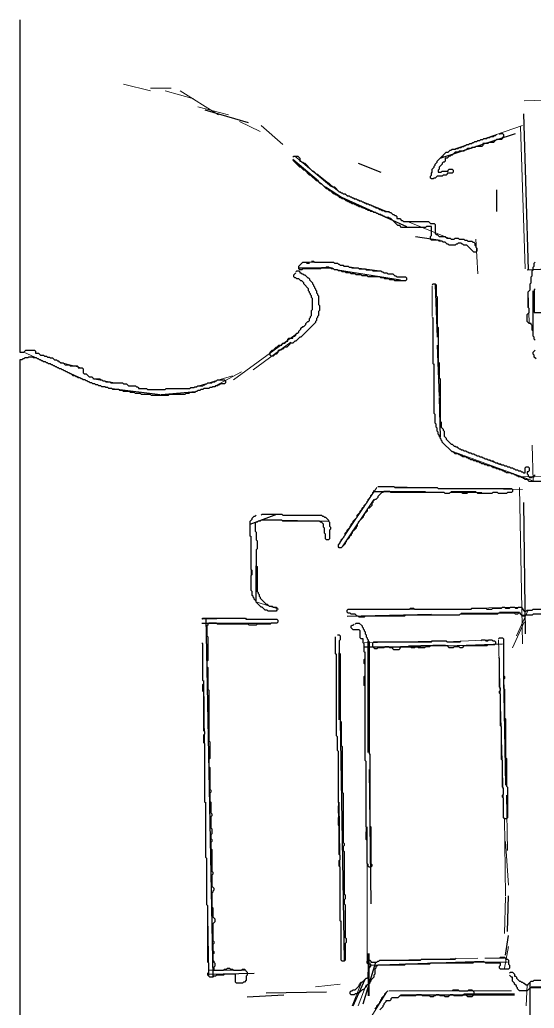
# Model space of a CAD drawing. Header units: metres. Extents: x 0 to 314, y 0 to 386.
# Drawn here: x 0 to 130, y 136.6 to 386.5 of the extents above; entities that cross this region are included whole.
import ezdxf

# ---------------------------------------------------------------- set-up
doc = ezdxf.new("R2010")
doc.units = ezdxf.units.M
for name, color, linetype in [('CUT', 7, 'Continuous'), ('FOLD', 1, 'Continuous'), ('OUTLINE', 3, 'Continuous')]:
    doc.layers.add(name, color=color, linetype=linetype)

msp = doc.modelspace()

# ---------------------------------------------------------------- linework, layer by layer
at = {"layer": 'CUT', "lineweight": 25}
for p, q in [((46.75, 363.75), (57.75, 360.5)), ((127.25, 362.75), (128.5, 323.25)), ((106.25, 351.5), (125.25, 357.75)), ((85.5, 350.25), (91.25, 348)), ((77.25, 344.25), (82.75, 340.75)), ((120.5, 343.5), (120.5, 338)), ((80.5, 342), (97.75, 334.25)), ((100, 331.75), (106.25, 330.75)), ((70.5, 323.75), (79, 323.75)), ((80.25, 323.25), (96.25, 320.75)), ((128.25, 323.25), (133.25, 323.5)), ((105, 319.5), (105.5, 306.25)), ((129.75, 307), (129.75, 318)), ((105.5, 304.25), (106, 291.25)), ((23.25, 293.25), (35.5, 291.75)), ((35.75, 291.75), (44.5, 292.5)), ((106, 291), (106.25, 281)), ((89.5, 267.25), (102.5, 267.25)), ((109, 267.25), (115.25, 267.25)), ((127.25, 264.5), (127.75, 231.25)), ((58.25, 259), (65, 261.5)), ((66.25, 260), (78, 259.75)), ((59.75, 239.5), (59.75, 248.5)), ((47, 235.25), (48.75, 144.75)), ((82.75, 235.75), (104, 236.25)), ((111.5, 236.5), (121, 236.5)), ((121.25, 236.75), (126.25, 236.75)), ((46, 234), (63.5, 234)), ((87, 228), (102.5, 228)), ((88, 201.25), (88, 229.5)), ((98.25, 228.25), (107.5, 228.5)), ((108.25, 228.25), (122, 228.75)), ((80.75, 209.5), (80.75, 226.5)), ((122.25, 220.75), (122.75, 193)), ((81, 209.25), (82, 148.75)), ((88.25, 197), (88.75, 163)), ((123.25, 156), (123.5, 165)), ((122.75, 150), (123.5, 155)), ((86.75, 137.75), (90, 148.25)), ((88.75, 147.5), (117.25, 148.5)), ((47.5, 145.25), (59.25, 145.5)), ((84.25, 137.25), (87.25, 144)), ((129, 127.25), (129, 143.25)), ((57.5, 139.5), (66.75, 140)), ((62.25, 140.5), (77.5, 140.75)), ((96.25, 140), (125, 140)), ((112.25, 140.25), (125, 140.25)), ((129.25, 142), (151.75, 142))]:
    msp.add_line(p, q, dxfattribs=at)
at = {"layer": 'FOLD', "lineweight": 18}
for p, q in [((26.25, 370.25), (33, 368.5)), ((33, 369.25), (38.25, 369.25)), ((36.75, 368.5), (44, 366.5)), ((40.5, 368.5), (50.25, 362.5)), ((127.5, 366), (143.75, 366.5)), ((45, 364.5), (52.75, 362.5)), ((55.5, 360.75), (60.75, 358.25)), ((61, 359.75), (66.5, 355)), ((109, 353.5), (127, 359.75)), ((126.5, 359.5), (127.75, 323.5)), ((69, 351.25), (75.5, 345.75)), ((69.25, 350.75), (78, 343.5)), ((69.5, 352), (78.75, 344.25)), ((75.5, 347.25), (80.75, 343)), ((80.5, 343), (94, 337.5)), ((98, 335.5), (109, 331)), ((115.25, 331), (115.75, 322.25)), ((71.75, 325.25), (79, 325.25)), ((81.75, 324.25), (91, 323)), ((104.25, 319.25), (104.25, 311.5)), ((128.5, 317.5), (128.75, 310)), ((104.5, 300), (104.5, 311.25)), ((54, 295.5), (70.5, 307.5)), ((59, 298), (68.5, 305)), ((1, 302.5), (17.5, 295)), ((9.75, 300), (15.5, 298.5)), ((49.5, 294), (56, 297.5)), ((104.75, 287.25), (104.75, 299.5)), ((18.5, 295.75), (24, 294.75)), ((43, 293.25), (53.75, 296.5)), ((37.25, 293.25), (42.75, 293.25)), ((109, 277.5), (129.5, 270)), ((110.5, 278.25), (121.5, 274)), ((129.5, 279), (129.75, 270)), ((126.5, 271), (146.25, 271.5)), ((80.75, 254), (90.25, 268.25)), ((90.75, 268.5), (101.5, 268.25)), ((112.75, 268), (127, 267.75)), ((126.25, 268.25), (127, 228.75)), ((81.5, 253.25), (89.5, 265.25)), ((111.75, 267), (116.75, 267)), ((67, 261.25), (76, 261.25)), ((58.5, 242.5), (58.5, 256)), ((60, 239.25), (65.5, 237.5)), ((83.25, 237.5), (114.25, 237.5)), ((114.5, 237.75), (126.5, 238)), ((46.25, 235), (56.75, 235.25)), ((57, 235), (64.75, 235)), ((125.5, 230.75), (128.5, 237.25)), ((127, 236), (134.5, 236.5)), ((124.5, 227.75), (127.5, 234.25)), ((87, 229), (107.5, 229.5)), ((107.75, 229.25), (119, 229.75)), ((121, 229.75), (122.25, 188)), ((80, 205.75), (80, 226.25)), ((87.25, 199.5), (87.25, 226.75)), ((46.5, 219.5), (46.75, 195.25)), ((46.75, 195), (46.75, 189)), ((80.5, 194), (80.5, 183.25)), ((123, 190.5), (123.25, 176.5)), ((47, 175), (47, 188.75)), ((80.75, 188.75), (81, 168)), ((87.5, 179.5), (87.5, 187)), ((87.75, 148.25), (87.75, 182.5)), ((122.5, 184.75), (122.75, 165)), ((122.75, 178.75), (123.5, 167.75)), ((81, 167.75), (81, 159)), ((122.5, 155.5), (122.75, 164.75)), ((47.5, 160), (47.75, 144.75)), ((81.25, 158.75), (81.25, 151.75)), ((88, 139.75), (88, 150.5)), ((88.25, 150.5), (88.25, 139.75)), ((122.5, 146.75), (123.5, 152.25)), ((94.75, 148.75), (115.75, 149.25)), ((112.5, 148.25), (123.25, 148.25)), ((117.5, 149.25), (122.5, 149.25)), ((47.75, 146.25), (57, 146.25)), ((74.75, 142), (81, 142.75)), ((84, 137.25), (86.25, 143)), ((85.5, 137.25), (87.5, 142.5)), ((128, 137.25), (128.25, 142.5)), ((83.25, 125.75), (92.75, 140.75)), ((93.25, 141), (124.25, 141))]:
    msp.add_line(p, q, dxfattribs=at)
at = {"layer": 'OUTLINE'}
for points in [[(0, 386.5), (0, 302.5), (1, 302.5), (1.5, 303), (3.75, 303), (4, 302.75), (4, 302.25), (4.75, 302.25), (5.25, 301.75), (6, 301.75), (6.25, 301.5), (6.75, 301.5), (7, 301.25), (7.5, 301.25), (7.75, 301), (8.25, 301), (8.75, 300.5), (9.25, 300.5), (9.5, 300.25), (9.75, 300.25), (10.25, 299.75), (11, 299.75), (11.5, 299.25), (12.5, 299.25), (12.75, 299), (14.5, 299), (14.75, 298.75), (14.75, 298.5), (15.75, 298.5), (16, 298.25), (16, 297.25), (16.25, 297), (16.75, 297), (17.5, 296.25), (18.25, 296.25), (18.75, 295.75), (20.25, 295.75), (20.5, 295.5), (20.75, 295.5), (21, 295.25), (21.5, 295.25), (21.75, 295), (22.75, 295), (23, 294.75), (26, 294.75), (26.25, 294.5), (27, 294.5), (27.5, 294), (29.25, 294), (29.5, 293.75), (29.75, 293.75), (30, 293.5), (30, 293.25), (32, 293.25), (32.25, 293), (36.75, 293), (37, 293.25), (43, 293.25), (43.25, 293.5), (44, 293.5), (44.25, 293.75), (44.75, 293.75), (45, 294), (46.25, 294), (46.5, 294.25), (46.75, 294.25), (47, 294.5), (47.25, 294.5), (47.5, 294.75), (48.5, 294.75), (48.75, 295), (49.25, 295), (49.5, 295.25), (49.75, 295.25), (50, 295.5), (51.75, 295.5), (52, 295.25), (52, 294.75), (51.75, 294.5), (50.75, 294.5), (50.5, 294.25), (50.25, 294.25), (50, 294), (49.5, 294), (49.25, 293.75), (48.75, 293.75), (48.5, 293.5), (48, 293.5), (47.75, 293.25), (46.5, 293.25), (46.25, 293), (45.75, 293), (45.5, 292.75), (45, 292.75), (44.75, 292.5), (44.5, 292.5), (44.25, 292.25), (43, 292.25), (42.75, 292), (42, 292), (41.75, 291.75), (37.75, 291.75), (37.5, 291.5), (33.25, 291.5), (33, 291.75), (30.75, 291.75), (30.5, 292), (29.25, 292), (29, 292.25), (28, 292.25), (27.75, 292.5), (26.25, 292.5), (26, 292.75), (25.25, 292.75), (25, 293), (23.5, 293), (23.25, 293.25), (22.5, 293.25), (22.25, 293.5), (21.75, 293.5), (21.5, 293.75), (20.75, 293.75), (20.5, 294), (20, 294), (19.75, 294.25), (19.25, 294.25), (19, 294.5), (18.5, 294.5), (18.25, 294.75), (17.75, 294.75), (17.5, 295), (17.25, 295), (17, 295.25), (16.75, 295.25), (16.5, 295.5), (16, 295.5), (15.75, 295.75), (15.5, 295.75), (15.25, 296), (14.75, 296), (14.5, 296.25), (14.25, 296.25), (14, 296.5), (13.5, 296.5), (13, 297), (12.75, 297), (12.5, 297.25), (12.25, 297.25), (12, 297.5), (11.75, 297.5), (11.5, 297.75), (11.25, 297.75), (11, 298), (10.75, 298), (10.5, 298.25), (10, 298.25), (9.75, 298.5), (9.5, 298.5), (9.25, 298.75), (9, 298.75), (8.75, 299), (8.5, 299), (8.25, 299.25), (8, 299.25), (7.75, 299.5), (7.25, 299.5), (7, 299.75), (6.75, 299.75), (6.5, 300), (6, 300), (5.75, 300.25), (5.5, 300.25), (5.25, 300.5), (5, 300.5), (4.75, 300.75), (4.5, 300.75), (4.25, 301), (3.5, 301), (3.25, 301.25), (2.25, 301.25), (2, 301), (1.25, 301), (1, 300.75), (0.75, 300.75), (0.5, 300.5), (0, 300.5), (0, 0.25)], [(121.25, 357.5), (121.5, 357.75), (122, 357.75), (122.25, 357.5), (122.25, 357), (122, 356.75), (122, 356.5), (121.75, 356.25), (120.5, 356.25), (120.25, 356), (120, 356), (120, 355.75), (119.75, 355.5), (118.5, 355.5), (118.25, 355.25), (117, 355.25), (117, 354.75), (116.75, 354.5), (115.25, 354.5), (115, 354.25), (114.25, 354.25), (114, 354), (113.25, 354), (112.75, 353.5), (112.5, 353.5), (112.25, 353.25), (111, 353.25), (110.75, 353), (110, 353), (109.25, 352.25), (109, 352.25), (108.75, 352), (108.5, 352), (108, 351.5), (107.5, 351.5), (107.5, 350.75), (107.25, 350.5), (107, 350.5), (106.75, 350.25), (106.75, 350), (106, 349.25), (106, 348.75), (105.75, 348.5), (105.75, 348), (106.5, 348), (106.75, 348.25), (108.25, 348.25), (108.25, 348.5), (108.5, 348.75), (109.25, 348.75), (109.5, 348.5), (109.5, 348), (109.25, 347.75), (108, 347.75), (108, 347.5), (107.75, 347.25), (107, 347.25), (106.75, 347), (105.5, 347), (105, 346.5), (104.75, 346.5), (104.5, 346.25), (104, 346.25), (103.75, 346.5), (103.75, 347), (104, 347.25), (104, 347.75), (104.25, 348), (104.25, 348.75), (104.75, 349.25), (104.75, 349.5), (105, 349.75), (105, 350), (105.5, 350.5), (105.5, 350.75), (106.75, 352), (107, 352), (107, 352.25), (107.75, 353), (108.25, 353), (108.75, 353.5), (109, 353.5), (109.25, 353.75), (110, 353.75), (110.25, 354), (110.75, 354), (111, 354.25), (111.5, 354.25), (111.75, 354.5), (112.25, 354.5), (112.5, 354.75), (112.75, 354.75), (113, 355), (113.5, 355), (113.75, 355.25), (114.25, 355.25), (114.5, 355.5), (114.75, 355.5), (115, 355.75), (115.5, 355.75), (115.75, 356), (116.25, 356), (116.5, 356.25), (117, 356.25), (117.25, 356.5), (118, 356.5), (118.25, 356.75), (118.75, 356.75), (119, 357), (119.75, 357), (120, 357.25), (120.25, 357.25), (120.5, 357.5)], [(69, 351.75), (69.25, 352), (70.25, 352), (70.75, 351.5), (70.75, 350.75), (71, 350.75), (71.25, 350.5), (71.5, 350.5), (71.75, 350.25), (72, 350.25), (72.75, 349.5), (72.75, 349.25), (73, 349.25), (74, 348.25), (74.25, 348.25), (75, 347.5), (75.25, 347.5), (77, 345.75), (77.25, 345.75), (77.75, 345.25), (78, 345.25), (78.5, 344.75), (78.5, 344.5), (78.75, 344.5), (79, 344.25), (79.5, 344.25), (80.75, 343), (81, 343), (81.25, 342.75), (81.5, 342.75), (81.75, 342.5), (82.25, 342.5), (82.75, 342), (83.25, 342), (83.5, 341.75), (83.75, 341.75), (84, 341.5), (84.25, 341.5), (84.5, 341.25), (85, 341.25), (85.25, 341), (85.5, 341), (85.75, 340.75), (86.25, 340.75), (86.5, 340.5), (86.75, 340.5), (87, 340.25), (87.25, 340.25), (87.5, 340), (88, 340), (88.25, 339.75), (88.75, 339.75), (89, 339.5), (89.25, 339.5), (89.5, 339.25), (89.75, 339.25), (90, 339), (90.5, 339), (91, 338.5), (91.25, 338.5), (91.5, 338.25), (92, 338.25), (92.25, 338), (93.25, 338), (93.5, 337.75), (93.75, 337.75), (94.25, 337.25), (94.5, 337.25), (94.75, 337), (95, 337), (95.25, 336.75), (95.25, 336.25), (96, 336.25), (96.5, 335.75), (96.75, 335.75), (97, 335.5), (103.25, 335.5), (103.75, 335), (104.75, 335), (105, 334.75), (105, 332.5), (105.25, 332.25), (105.5, 332.25), (106, 331.75), (107.5, 331.75), (108, 331.25), (108.75, 331.25), (109, 331), (109.75, 331), (110, 331.25), (110.75, 331.25), (111, 331), (112.25, 331), (112.5, 330.75), (113, 330.75), (113.25, 330.5), (114.25, 330.5), (114.5, 330.25), (114.75, 330.25), (115, 330), (115, 329.5), (115.25, 329.25), (115.25, 329), (115.5, 328.75), (115.5, 328), (115.25, 327.75), (114.75, 327.75), (113, 329.5), (112.25, 329.5), (112, 329.75), (111.75, 329.75), (111.5, 330), (110.75, 330), (110.5, 329.75), (110.25, 329.75), (110, 329.5), (108.5, 329.5), (108.25, 329.75), (108, 329.75), (107.5, 330.25), (107, 330.25), (106.75, 330.5), (106, 330.5), (105.75, 330.75), (104, 330.75), (103.75, 331), (103.75, 331.75), (104, 332), (104, 334.25), (102.75, 334.25), (102.5, 334), (96.5, 334), (96, 334.5), (95.5, 334.5), (93.75, 336.25), (93.5, 336.25), (93.25, 336.5), (92.5, 336.5), (92.25, 336.75), (92, 336.75), (91.75, 337), (91.5, 337), (91.25, 337.25), (90.75, 337.25), (90.5, 337.5), (90.25, 337.5), (90, 337.75), (89.5, 337.75), (89.25, 338), (88.75, 338), (88.5, 338.25), (88, 338.25), (87.75, 338.5), (87.5, 338.5), (87.25, 338.75), (87, 338.75), (86.75, 339), (86.5, 339), (86.25, 339.25), (85.75, 339.25), (85.5, 339.5), (85.25, 339.5), (85, 339.75), (84.75, 339.75), (84.5, 340), (84, 340), (83.75, 340.25), (83.5, 340.25), (83.25, 340.5), (83, 340.5), (82.75, 340.75), (82.5, 340.75), (82, 341.25), (81.5, 341.25), (81.25, 341.5), (81, 341.5), (80.5, 342), (80.25, 342), (80, 342.25), (79.75, 342.25), (79.5, 342.5), (79.25, 342.5), (78.5, 343.25), (78.25, 343.25), (77.75, 343.75), (77.5, 343.75), (76.25, 345), (76, 345), (75.25, 345.75), (75, 345.75), (73.5, 347.25), (73.25, 347.25), (72, 348.5), (71.75, 348.5), (71, 349.25), (70.75, 349.25), (69, 351)], [(73.75, 325.5), (74.25, 325.5), (74.5, 325.25), (79.25, 325.25), (79.5, 325), (80.25, 325), (80.5, 324.75), (80.75, 324.75), (81, 324.5), (81.75, 324.5), (82, 324.25), (83, 324.25), (83.25, 324), (83.75, 324), (84, 323.75), (85.5, 323.75), (85.75, 323.5), (87.25, 323.5), (87.5, 323.25), (89, 323.25), (89.25, 323), (91.25, 323), (91.5, 322.75), (91.75, 322.75), (92, 322.5), (92.75, 322.5), (93, 322.25), (94.25, 322.25), (94.75, 321.75), (95, 321.75), (95.25, 321.5), (97.5, 321.5), (97.75, 321.25), (97.75, 320.75), (97.5, 320.5), (94.75, 320.5), (94.5, 320.75), (93.5, 320.75), (93.25, 321), (92.25, 321), (92, 321.25), (91.25, 321.25), (91, 321.5), (88, 321.5), (87.75, 321.75), (86.5, 321.75), (86.25, 322), (85, 322), (84.75, 322.25), (83.75, 322.25), (83.5, 322.5), (82.5, 322.5), (82.25, 322.75), (81.5, 322.75), (81.25, 323), (80.5, 323), (80.25, 323.25), (79.5, 323.25), (79.25, 323.5), (78.75, 323.5), (78.5, 323.75), (78.25, 323.75), (78, 324), (77.5, 324), (77.25, 323.75), (76.25, 323.75), (76, 323.5), (71.5, 323.5), (71.25, 323.25), (70.75, 323.25), (70.5, 323.5), (70.5, 324.25), (71.5, 325.25), (72.25, 325.25), (72.5, 325), (73.25, 325)], [(130.25, 305.5), (130, 305.75), (130, 306.25), (129.75, 306.5), (129.75, 307.75), (129.5, 308), (129.5, 309.25), (129.25, 309.5), (129.25, 309.75), (128.75, 309.75), (128.25, 310.25), (128.25, 312), (128.75, 312.5), (128.75, 313.5), (128.5, 313.75), (128.5, 317.75), (129, 318.25), (129, 319.75), (129.25, 320), (129.25, 321.5), (129.5, 321.75), (129.5, 323), (129.75, 323.25), (129.75, 324), (130, 324.25), (130, 325), (130.25, 325.25)], [(69.75, 322.75), (70, 323), (70.5, 323), (70.75, 322.75), (70.75, 322.5), (71, 322.5), (71.25, 322.25), (71.5, 322.25), (71.75, 322), (72, 322), (72.75, 321.25), (73, 321.25), (73.25, 321), (73.25, 320.75), (74, 320), (74, 319.75), (74.25, 319.5), (74.25, 319.25), (74.5, 319), (74.5, 318.75), (74.75, 318.5), (74.75, 318.25), (75, 318), (75, 317.5), (75.25, 317.25), (75.25, 317), (75.5, 316.75), (75.5, 314.5), (75.75, 314.25), (75.75, 313), (75.5, 312.75), (75.5, 311.75), (75.25, 311.5), (75.25, 311.25), (75, 311), (75, 310.5), (74.75, 310.25), (74.75, 310), (71, 306.25), (70.75, 306.25), (69.75, 305.25), (69.5, 305.25), (69, 304.75), (68.25, 304.75), (68.25, 304.5), (67.5, 303.75), (66.75, 303.75), (66.75, 303.5), (66.5, 303.25), (66.25, 303.25), (66, 303), (65.5, 303), (65.25, 302.75), (65.25, 302.5), (64.75, 302), (64.5, 302), (64, 301.5), (63.5, 301.5), (63.25, 301.75), (63.25, 302.5), (63.75, 303), (64.25, 303), (64.25, 303.25), (64.75, 303.75), (65, 303.75), (65.5, 304.25), (66.25, 304.25), (66.25, 304.5), (66.5, 304.75), (67, 304.75), (67.5, 305.25), (67.75, 305.25), (67.75, 305.75), (68, 306), (69, 306), (69, 306.25), (69.25, 306.5), (69.5, 306.5), (69.75, 306.75), (69.75, 307), (70, 307.25), (70.25, 307.25), (70.5, 307.5), (70.5, 307.75), (71, 308.25), (71, 308.5), (71.5, 309), (71.75, 309), (72.25, 309.5), (72.25, 309.75), (72.75, 310.25), (73, 310.25), (73.25, 310.5), (73.25, 311), (73.5, 311.25), (73.5, 311.5), (73.75, 311.75), (73.75, 313), (74, 313.25), (74, 316), (73.75, 316.25), (73.75, 316.75), (73.5, 317), (73.5, 317.25), (73.25, 317.5), (73.25, 317.75), (73, 318), (73, 318.5), (71.75, 319.75), (71.75, 320), (71.25, 320.5), (71, 320.5), (70.5, 321), (70, 321), (69.75, 321.25), (69.5, 321.25), (69.25, 321.5), (69.25, 322), (69.75, 322.5)], [(104.25, 319.5), (104.5, 319.75), (105, 319.75), (105.25, 319.5), (105.25, 316.75), (105.5, 316.5), (105.5, 309), (105.75, 308.75), (105.75, 300), (106, 299.75), (106, 296), (106.25, 295.75), (106.25, 285), (106.5, 284.75), (106.5, 283.5), (107, 283), (107, 282.75), (107.25, 282.5), (107.25, 281.25), (107.75, 280.75), (107.75, 280.5), (109, 279.25), (109.25, 279.25), (109.75, 278.75), (110, 278.75), (110.25, 278.5), (110.5, 278.5), (111, 278), (111.25, 278), (111.5, 277.75), (112, 277.75), (112.25, 277.5), (112.75, 277.5), (113, 277.25), (113.25, 277.25), (113.5, 277), (114, 277), (114.25, 276.75), (114.75, 276.75), (115, 276.5), (115.25, 276.5), (115.5, 276.25), (116, 276.25), (116.25, 276), (116.75, 276), (117, 275.75), (117.25, 275.75), (117.5, 275.5), (118, 275.5), (118.25, 275.25), (118.75, 275.25), (119, 275), (119.5, 275), (119.75, 274.75), (120, 274.75), (120.25, 274.5), (120.75, 274.5), (121, 274.25), (121.5, 274.25), (121.75, 274), (122.25, 274), (122.5, 273.75), (123, 273.75), (123.25, 273.5), (123.75, 273.5), (124, 273.25), (124.5, 273.25), (124.75, 273), (125, 273), (125.25, 272.75), (125.75, 272.75), (126, 272.5), (126.5, 272.5), (126.75, 272.25), (127, 272.25), (127.25, 272), (127.75, 272), (127.75, 273.25), (128, 273.5), (128.5, 273.5), (128.75, 273.25), (128.75, 272.5), (128.5, 272.25), (128.25, 272.25), (128.25, 271.75), (128.5, 271.5), (128.5, 271.25), (128.75, 271), (128.75, 270.75), (129.25, 270.75), (129.5, 271), (130, 271), (130, 271.25), (130.25, 271.5)], [(130.25, 318.5), (130, 318.25), (130, 312.5), (132.5, 312.5)], [(132.5, 269.75), (128.75, 269.75), (128.5, 270), (128.5, 270.25), (127.75, 270.25), (127.5, 270.5), (127.25, 270.5), (127, 270.75), (126.75, 270.75), (126.5, 271), (126, 271), (125.75, 271.25), (125.5, 271.25), (125.25, 271.5), (125, 271.5), (124.75, 271.75), (124.25, 271.75), (124, 272), (123, 272), (122.75, 272.25), (122.5, 272.25), (122.25, 272.5), (122, 272.5), (121.75, 272.75), (121.25, 272.75), (121, 273), (120.5, 273), (120.25, 273.25), (119.75, 273.25), (119.5, 273.5), (119.25, 273.5), (119, 273.75), (118.25, 273.75), (118, 274), (117.5, 274), (117.25, 274.25), (116.75, 274.25), (116.5, 274.5), (116.25, 274.5), (116, 274.75), (115.5, 274.75), (115.25, 275), (114.75, 275), (114.5, 275.25), (114, 275.25), (113.75, 275.5), (113.5, 275.5), (113.25, 275.75), (113, 275.75), (112.75, 276), (112, 276), (111.75, 276.25), (111.5, 276.25), (111.25, 276.5), (111, 276.5), (110.75, 276.75), (110, 276.75), (109.5, 277.25), (109.25, 277.25), (106.75, 279.75), (106.75, 280), (106.5, 280.25), (106.5, 280.5), (106.25, 280.75), (106.25, 281), (106, 281.25), (106, 281.5), (105.75, 281.75), (105.75, 282.25), (105.5, 282.5), (105.5, 283.25), (105.25, 283.5), (105.25, 284.25), (105, 284.5), (105, 286.75), (104.75, 287), (104.75, 299.25), (104.5, 299.5), (104.5, 311), (104.25, 311.25)], [(130.5, 300.75), (130, 301.25), (130, 301.75), (129.75, 302), (129.75, 302.5), (130.25, 303)], [(90.5, 268.5), (94.5, 268.5), (94.75, 268.25), (105.5, 268.25), (105.75, 268), (124.25, 268), (124.5, 267.75), (124.5, 267.25), (124.25, 267), (123.25, 267), (123, 266.75), (121, 266.75), (120.75, 267), (119.5, 267), (119.25, 266.75), (115.75, 266.75), (115.5, 267), (113.25, 267), (113, 266.75), (112, 266.75), (111.75, 267), (108.75, 267), (108.5, 266.75), (107.5, 266.75), (107.25, 267), (93.75, 267), (93.5, 267.25), (92, 267.25), (91.75, 267), (91.5, 267), (90.5, 266), (90.5, 265.75), (90, 265.25), (89.75, 265.25), (89.25, 264.75), (89.25, 264.5), (89, 264.25), (89, 263.75), (88.25, 263), (88, 263), (87.75, 262.75), (87.75, 262.25), (87, 261.5), (87, 261.25), (86.75, 261), (86.75, 260.75), (85.5, 259.5), (85.5, 259.25), (85.25, 259), (85.25, 258.5), (85, 258.25), (85, 258), (84.25, 257.25), (84, 257.25), (84, 256.75), (83.75, 256.5), (83.75, 256.25), (83.25, 255.75), (83.25, 255.5), (82.5, 254.75), (82.5, 254.5), (82.25, 254.25), (82.25, 254), (81.25, 253), (80.75, 253), (80.5, 253.25), (80.5, 253.75), (81, 254.25), (81, 254.5), (81.25, 254.75), (81.25, 255), (82, 255.75), (82, 256), (82.25, 256.25), (82.25, 256.75), (82.75, 257.25), (82.75, 257.5), (83.5, 258.25), (83.5, 258.5), (83.75, 258.75), (83.75, 259), (84.25, 259.5), (84.25, 259.75), (85.25, 260.75), (85.25, 261.25), (86, 262), (86, 262.25), (86.5, 262.75), (86.5, 263), (87, 263.5), (87, 263.75), (87.75, 264.5), (87.75, 264.75), (88, 265), (88, 265.25), (88.75, 266), (88.75, 266.25), (89.25, 266.75), (89.25, 267), (89.5, 267.25), (89.5, 267.5)], [(61, 261.25), (61.25, 261.5), (66.25, 261.5), (66.5, 261.25), (76.25, 261.25), (76.5, 261), (76.75, 261), (77, 260.75), (77.25, 260.75), (78, 260), (78, 259.75), (78.25, 259.5), (78.25, 258.5), (78.5, 258.25), (78.5, 257.75), (78.25, 257.5), (78.25, 255.25), (78, 255), (77.5, 255), (77.25, 255.25), (77.25, 256.5), (77, 256.75), (77, 258), (76.75, 258.25), (76.75, 259), (76.25, 259.5), (76, 259.5), (75.75, 259.75), (66.5, 259.75), (66.25, 260), (61, 260), (60.75, 259.75), (60.25, 259.75), (60, 259.5), (59.75, 259.5), (59.5, 259.25), (59.5, 257.25), (59.75, 257), (59.75, 255), (60, 254.75), (60, 252.75), (59.75, 252.5), (59.75, 248.5), (60, 248.25), (60, 242), (60.25, 241.75), (60.25, 241.5), (60.5, 241.25), (60.5, 240.75), (60.75, 240.5), (60.75, 240.25), (62.25, 238.75), (62.5, 238.75), (63, 238.25), (63.75, 238.25), (64, 238), (64.75, 238), (65, 237.75), (65, 237.25), (64.75, 237), (62.75, 237), (62.5, 237.25), (62, 237.25), (61.25, 238), (61, 238), (59.75, 239.25), (59.75, 239.5), (59.25, 240), (59.25, 240.25), (59, 240.5), (59, 240.75), (58.75, 241), (58.75, 242), (58.5, 242.25), (58.5, 246), (58.75, 246.25), (58.75, 247.25), (58.5, 247.5), (58.5, 255.75), (58.25, 256), (58.25, 259.75), (58.75, 260.25), (58.75, 260.5), (59.25, 261), (59.5, 261), (59.75, 261.25)], [(141, 236.25), (129.75, 236.25), (129.5, 236), (127.75, 236), (127.5, 235.75), (127, 235.75), (126.5, 236.25), (126.5, 236.5), (126, 236.5), (125.75, 236.25), (125.25, 236.25), (125, 236.5), (121, 236.5), (120.75, 236.25), (111.25, 236.25), (111, 236), (97.5, 236), (97.25, 235.75), (87.25, 235.75), (87, 235.5), (85.75, 235.5), (85.5, 235.75), (85.25, 235.75), (84.75, 236.25), (83.75, 236.25), (83.5, 236.5), (83, 236.5), (82.75, 236.75), (82.75, 237.25), (83, 237.5), (98.5, 237.5), (98.75, 237.75), (99.5, 237.75), (99.75, 237.5), (114, 237.5), (114.25, 237.75), (117.75, 237.75), (118, 237.5), (119.25, 237.5), (119.5, 237.75), (121.75, 237.75), (122, 238), (122.5, 238), (122.75, 237.75), (123.75, 237.75), (124, 238), (125, 238), (125.25, 237.75), (125.75, 237.75), (126, 238), (126.75, 238), (127, 237.75), (127, 237.5), (127.5, 237), (128, 237), (128.25, 237.25), (129.5, 237.25), (129.75, 237.5), (131.75, 237.5)], [(46, 235), (46.25, 235.25), (57, 235.25), (57.25, 235), (65, 235), (65.25, 234.75), (65.25, 234.25), (65, 234), (63.5, 234), (63.25, 233.75), (60, 233.75), (59.75, 233.5), (58, 233.5), (57.75, 233.75), (50, 233.75), (49.75, 234), (47.75, 234), (47.5, 233.75), (47.5, 233.5), (47.25, 233.25), (47.25, 230.75), (47.5, 230.5), (47.5, 224.5), (47.25, 224.25), (47.25, 223), (47.5, 222.75), (47.5, 217.25), (47.75, 217), (47.75, 204.25), (48, 204), (48, 199.75), (47.75, 199.5), (47.75, 197.75), (48, 197.5), (48, 192), (48.25, 191.75), (48.25, 191.25), (48, 191), (48, 189), (48.25, 188.75), (48.25, 186), (48.5, 185.75), (48.5, 185.25), (48.25, 185), (48.25, 182.25), (48.5, 182), (48.5, 180.75), (48.25, 180.5), (48.25, 179.5), (48.5, 179.25), (48.5, 178.75), (48.25, 178.5), (48.25, 177), (48.5, 176.75), (48.5, 171.25), (48.75, 171), (48.75, 170.5), (48.5, 170.25), (48.5, 167.5), (49, 167), (49, 166.5), (48.75, 166.25), (48.75, 166), (48.5, 165.75), (48.5, 162.25), (48.75, 162), (48.75, 159.75), (49.25, 159.25), (49.25, 158.5), (48.75, 158), (48.75, 153.75), (49, 153.5), (49, 153), (48.75, 152.75), (48.75, 151.25), (49, 151), (49, 150.5), (48.75, 150.25), (48.75, 148.75), (49, 148.5), (49, 148.25), (49.25, 148), (49.25, 147.25), (49, 147), (49, 146.25), (51.5, 146.25), (51.75, 146.5), (52.25, 146.5), (52.5, 146.75), (53, 146.75), (53.25, 146.5), (53.75, 146.5), (54, 146.25), (56, 146.25), (56.25, 146.5), (56.75, 146.5), (57.5, 145.75), (57.5, 145), (57.25, 144.75), (57.25, 143.75), (56.75, 143.25), (56.5, 143.25), (56.25, 143), (54.75, 143), (54.5, 143.25), (54.5, 145.25), (51.75, 145.25), (51.5, 145), (49.75, 145), (49.5, 144.75), (49, 144.75), (48.75, 144.5), (48, 144.5), (47.5, 145), (47.5, 145.5), (47.75, 145.75), (47.75, 148), (47.5, 148.25), (47.5, 162.5), (47.25, 162.75), (47.25, 174.5), (47, 174.75), (47, 188.5), (46.75, 188.75), (46.75, 203.5), (46.5, 203.75), (46.5, 205.75), (46.75, 206), (46.75, 206.5), (46.5, 206.75), (46.5, 216.5), (46.25, 216.75), (46.25, 218.5), (46.5, 218.75), (46.5, 219.25), (46.25, 219.5), (46.25, 228.75), (46, 229)], [(84.75, 233.75), (85, 234), (85.75, 234), (86.5, 233.25), (86.5, 233), (86.75, 232.75), (86.75, 232.5), (87, 232.25), (87, 232), (87.25, 231.75), (87.25, 231.25), (87.5, 231), (87.5, 230.5), (87.75, 230.25), (87.75, 230), (88, 229.75), (88, 229.5), (88.25, 229.25), (88.25, 201), (88.5, 200.75), (88.5, 182.75), (88.75, 182.5), (88.75, 173.25), (89, 173), (89, 172.5), (88.75, 172.25), (88.25, 172.25), (88, 172.5), (88, 173), (87.75, 173.25), (87.75, 179), (87.5, 179.25), (87.5, 181.25), (87.75, 181.5), (87.75, 182.25), (87.5, 182.5), (87.5, 199), (87.25, 199.25), (87.25, 218), (87, 218.25), (87, 220.5), (87.25, 220.75), (87.25, 223.5), (87, 223.75), (87, 224.75), (87.25, 225), (87.25, 226.5), (87, 226.75), (87, 228.75), (86.75, 229), (86.75, 230), (86.25, 230), (86, 230.25), (86, 232), (85.75, 232.25), (84.25, 232.25), (83.75, 232.75), (83.75, 233.25), (84, 233.5), (84.25, 233.5), (84.5, 233.75)], [(80.25, 231), (80.75, 231), (81, 230.75), (81, 229.75), (80.75, 229.5), (80.75, 226.5), (81, 226.25), (81, 209.25), (81.25, 209), (81.25, 203), (81.5, 202.75), (81.5, 191.25), (81.75, 191), (81.75, 178.5), (82, 178.25), (82, 177.75), (81.75, 177.5), (81.75, 176.5), (82, 176.25), (82, 165.5), (82.25, 165.25), (82.25, 164.25), (82, 164), (82, 163), (82.25, 162.75), (82.25, 154.5), (82.5, 154.25), (82.5, 153.25), (82.25, 153), (82.25, 148.75), (82, 148.5), (81.5, 148.5), (81.25, 148.75), (81.25, 158.5), (81, 158.75), (81, 172.25), (80.75, 172.5), (80.75, 174), (81, 174.25), (81, 175.25), (80.75, 175.5), (80.75, 182.75), (80.5, 183), (80.5, 184.75), (80.75, 185), (80.75, 185.75), (80.5, 186), (80.5, 187.75), (80.75, 188), (80.75, 188.5), (80.5, 188.75), (80.5, 201.5), (80.25, 201.75), (80.25, 205.25), (80, 205.5), (80, 226), (79.75, 226.25), (79.75, 230.5)], [(121, 230), (121.25, 230.25), (122, 230.25), (122.25, 230), (122.25, 220.75), (122.5, 220.5), (122.5, 220), (122.25, 219.75), (122.25, 217.5), (122.5, 217.25), (122.5, 210), (122.75, 209.75), (122.75, 200), (123, 199.75), (123, 192.75), (123.25, 192.5), (123.25, 184.75), (123, 184.5), (122.5, 184.5), (122.25, 184.75), (122.25, 189.75), (122, 190), (122, 190.5), (122.25, 190.75), (122.25, 192.25), (122, 192.5), (122, 199.25), (121.75, 199.5), (121.75, 207.75), (121.5, 208), (121.5, 216), (121.25, 216.25), (121.25, 216.75), (121.5, 217), (121.5, 217.5), (121.25, 217.75), (121.25, 225), (121, 225.25)], [(116.5, 229.5), (116.75, 229.75), (117.5, 229.75), (117.75, 229.5), (118.25, 229.5), (118.5, 229.75), (119.25, 229.75), (119.5, 229.5), (120, 229.5), (120.25, 229.25), (120.25, 228.75), (120, 228.5), (118.25, 228.5), (118, 228.25), (112.25, 228.25), (111.75, 227.75), (111.25, 227.75), (111, 228), (109.75, 228), (109.5, 227.75), (108.5, 227.75), (108.25, 228), (108.25, 228.25), (103.75, 228.25), (103.5, 228), (102.5, 228), (102.25, 227.75), (100.75, 227.75), (100.5, 228), (100, 228), (99.75, 227.75), (99, 227.75), (98.75, 228), (96.25, 228), (96, 227.75), (96, 227.5), (95.75, 227.25), (94.5, 227.25), (94.25, 227.5), (94.25, 227.75), (93.5, 227.75), (93.25, 228), (92.25, 228), (92, 227.75), (90.5, 227.75), (90.25, 227.5), (89.75, 227.5), (89.25, 228), (89.25, 229), (89.5, 229.25), (104, 229.25), (104.25, 229.5), (107.75, 229.5), (108, 229.25), (111.25, 229.25), (111.5, 229.5)], [(121.25, 149.25), (121.5, 149.5), (122.5, 149.5), (122.75, 149.25), (122.75, 149), (123.25, 149), (123.5, 148.75), (123.5, 147.75), (123.75, 147.5), (123.75, 146.75), (123.5, 146.5), (121.5, 146.5), (121.25, 146.75), (121.25, 147.25), (121.5, 147.5), (121.5, 148), (117.75, 148), (117.5, 148.25), (114.75, 148.25), (114.5, 148), (103.75, 148), (103.5, 147.75), (97.5, 147.75), (97.25, 147.5), (90.5, 147.5), (90.25, 147.25), (90, 147.25), (90, 146.75), (89.75, 146.5), (89.75, 145.25), (89.5, 145), (89.5, 144.5), (88.75, 143.75), (88.75, 143.5), (88.5, 143.25), (88.5, 143), (88, 142.5), (87.75, 142.5), (87.5, 142.25), (87.5, 142), (86.75, 141.25), (86.5, 141.25), (85.75, 140.5), (85.5, 140.5), (85.25, 140.25), (84.75, 140.25), (84.5, 140), (83.75, 140), (83.5, 140.25), (83.5, 140.75), (83.75, 141), (84, 141), (84.25, 141.25), (84.75, 141.25), (85.75, 142.25), (85.75, 142.5), (86, 142.75), (86, 143), (86.25, 143.25), (86.5, 143.25), (86.75, 143.5), (87, 143.5), (87, 143.75), (87.5, 144.25), (87.75, 144.25), (88, 144.5), (88, 145.75), (88.25, 146), (88.25, 146.75), (88.75, 147.25), (88.75, 147.75), (88, 147.75), (87.75, 148), (87.75, 148.5), (88, 148.75), (88.5, 148.75), (88.75, 148.5), (88.75, 148.25), (90.25, 148.25), (90.5, 148.5), (90.75, 148.5), (91, 148.75), (101.25, 148.75), (101.5, 149), (110, 149), (110.25, 149.25)], [(123.75, 145.5), (124, 145.75), (124.5, 145.75), (125, 145.25), (125, 144.75), (125.25, 144.75), (125.5, 144.5), (125.5, 144.25), (126.25, 143.5), (126.5, 143.5), (126.75, 143.25), (127, 143.25), (127.25, 143), (127.5, 143), (128, 142.5), (128.5, 142.5), (128.5, 142.75), (129.25, 143.5), (129.75, 143.5), (130, 143.75), (135.75, 143.75)], [(152, 141.75), (129, 141.75), (128.25, 141), (126.25, 141), (125.75, 141.5), (125.75, 141.75), (125.5, 142), (125.5, 142.25), (125, 142.75), (125, 143), (124.5, 143.5), (124.5, 144.5), (124.25, 144.5), (123.75, 145)], [(89.75, 136.5), (90.25, 137), (90.25, 137.25), (91, 138), (91, 138.25), (91.25, 138.5), (91.25, 138.75), (91.5, 139), (91.5, 139.25), (92.25, 140), (92.25, 140.25), (93, 141)], [(109.25, 141), (109.5, 141.25), (110.75, 141.25), (111, 141), (113.25, 141), (113.5, 141.25), (114.25, 141.25), (114.75, 140.75), (114.75, 140), (114.25, 139.5), (113.25, 139.5), (112.75, 140), (112, 140), (111.75, 139.75), (109.75, 139.75), (109.5, 140), (108.75, 140), (108.25, 139.5), (107.5, 139.5), (107.25, 139.75), (106.25, 139.75), (106, 140), (105.25, 140), (105, 139.75), (104.75, 139.75), (104.5, 139.5), (103.75, 139.5), (103.5, 139.75), (101.75, 139.75), (101.5, 140), (100.25, 140), (100, 139.75), (96, 139.75), (95.5, 139.25), (94, 139.25), (93.75, 139), (93.75, 138.75), (93.5, 138.5), (92.5, 138.5), (92.5, 138.25), (92, 137.75), (92, 137.5), (91.75, 137.25), (91.75, 137), (91, 136.25)]]:
    msp.add_lwpolyline(points, dxfattribs=at)

doc.saveas('drawing.dxf')
